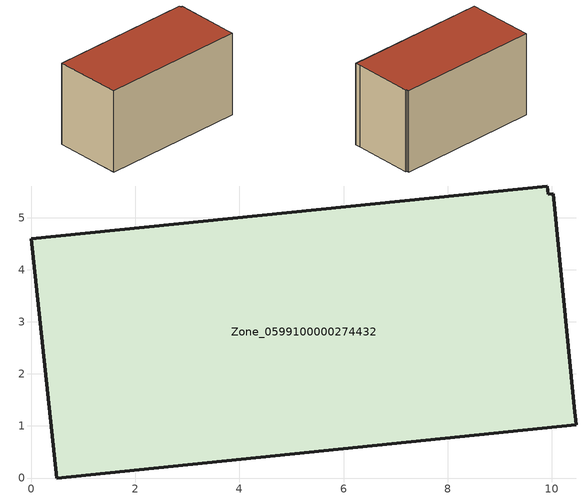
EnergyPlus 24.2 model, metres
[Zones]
Zone_0599100000274432
 floor ground (C_G): 10.03,5.46 10.43,1.36 10.47,1.02 0.49,0 0,4.59 9.91,5.61 9.93,5.45 z3.45
 wall outside (C_F): 9.91,5.61 0,4.59 0.49,0 10.47,1.02 10.43,1.36 10.03,5.46 9.93,5.45 9.91,5.61 z3.45:9.24
 roof outside (C_R): 10.43,1.36 10.03,5.46 9.93,5.45 9.91,5.61 0,4.59 0.49,0 10.47,1.02 z9.24
[BUILDING]
Pand.0599100000274432: North Axis=0; Terrain=City; Loads Convergence Tolerance Value=0.04; Temperature Convergence Tolerance Value=0.4; Solar Distribution=FullExterior; Maximum Number of Warmup Days=25; Minimum Number of Warmup Days=1
[Site:Location]
Rotterdam.The.Hague.AP_ZH_NLD Design_Conditions: Latitude=51.96; Longitude=4.45; Time Zone=1; Elevation=-4.5
[SITE:GROUNDTEMPERATURE:BUILDINGSURFACE]
18, 18, 18, 18, 18, 18, 18, 18, 18, 18, 18, 18
[MATERIAL] Thermal Absorptance=0.9; Solar Absorptance=0.7; Visible Absorptance=0.7
Name | Roughness | Thickness | Conductivity | Density | Specific Heat
G.TI.1946-1964 | MediumSmooth | 0.15 | 1 | 540 | 1210
F.TI.1946-1964 | Rough | 0.3 | 0.857143 | 1920 | 840
R.TI.1946-1964 | MediumRough | 0.2 | 0.277778 | 1500 | 1000
[CONSTRUCTION]
C_G: G.TI.1946-1964
C_F: F.TI.1946-1964
C_R: R.TI.1946-1964
[ZONE]
Zone_0599100000274432: Type=1; Multiplier=1; Ceiling Height=Autocalculate; Volume=Autocalculate; Floor Area=autocalculate; Part of Total Floor Area=Yes
[ZONEINFILTRATION:DESIGNFLOWRATE]
Infil_Zone_0599100000274432: Zone or ZoneList or Space or SpaceList=Zone_0599100000274432; Schedule=AlwaysOn; Design Flow Rate Calculation Method=Flow/Area; Flow Rate per Floor Area=0.003; Constant Term Coefficient=1; Temperature Term Coefficient=0; Velocity Term Coefficient=0; Velocity Squared Term Coefficient=0
[HVACTEMPLATE:ZONE:IDEALLOADSAIRSYSTEM]
Zone_0599100000274432: Maximum Heating Supply Air Temperature=50; Minimum Cooling Supply Air Temperature=13; Maximum Heating Supply Air Humidity Ratio=0.0156; Minimum Cooling Supply Air Humidity Ratio=0.0077; Heating Limit=NoLimit; Cooling Limit=NoLimit; Dehumidification Control Type=ConstantSensibleHeatRatio; Cooling Sensible Heat Ratio=0.7; Dehumidification Setpoint=60; Humidification Control Type=None; Humidification Setpoint=30; Outdoor Air Method=None; Outdoor Air Flow Rate per Person=0.00944; Outdoor Air Flow Rate per Zone Floor Area=0; Outdoor Air Flow Rate per Zone=0; Demand Controlled Ventilation Type=None; Outdoor Air Economizer Type=NoEconomizer; Heat Recovery Type=None; Sensible Heat Recovery Effectiveness=0.7; Latent Heat Recovery Effectiveness=0.65
[ZONECONTROL:THERMOSTAT]
ThermostatControl_Zone_0599100000274432: Zone or ZoneList=Zone_0599100000274432; Control Type Schedule=DualSetpointControlType; Control 1=Thermostat_Zone_0599100000274432; Temperature Difference Between Cutout And Setpoint=0
[THERMOSTATSETPOINT:DUALSETPOINT]
Thermostat_Zone_0599100000274432: Heating Setpoint Temperature Schedule=HeatingSetpoint_Zone_0599100000274432; Cooling Setpoint Temperature Schedule=CoolingSetpoint_Zone_0599100000274432
[SCHEDULE:COMPACT]
HeatingSetpoint_Zone_0599100000274432: Through: 12/31, For: AllDays, Until: 24:00, 21
CoolingSetpoint_Zone_0599100000274432: Through: 12/31, For: AllDays, Until: 24:00, 24
DualSetpointControlType: Through: 12/31, For: AllDays, Until: 24:00, 4
AlwaysOn: Through: 12/31, For: AllDays, Until: 24:00, 1
